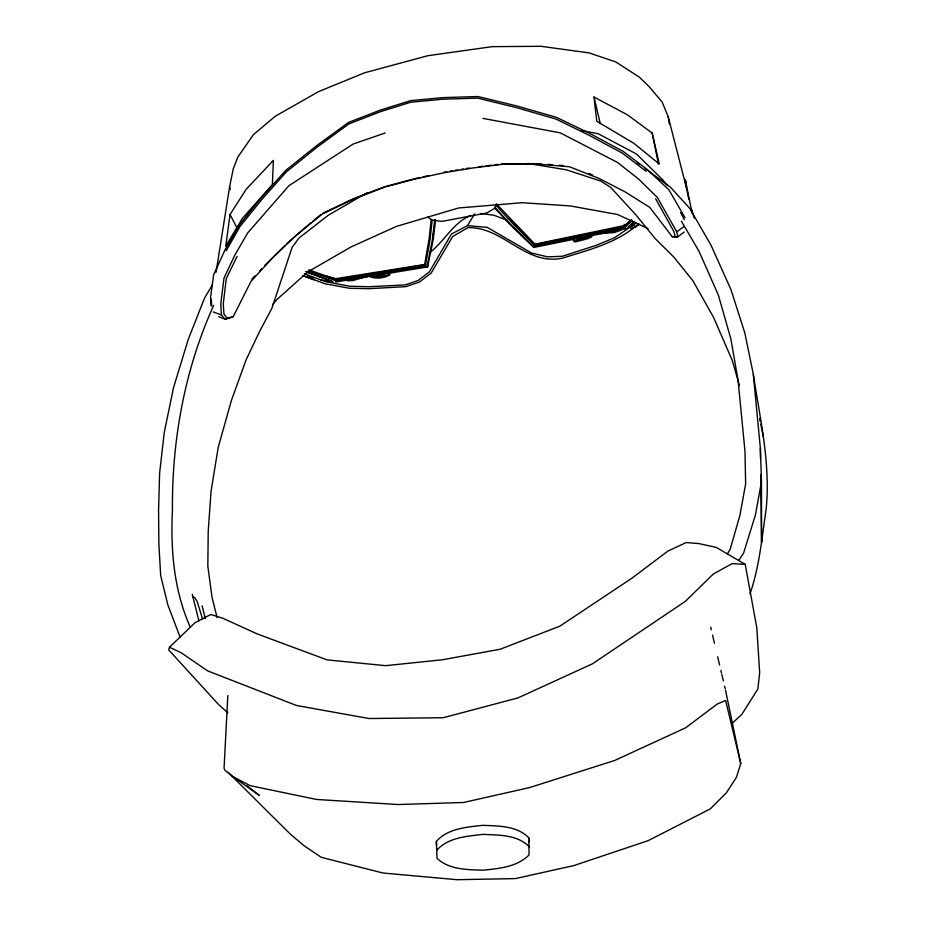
<?xml version="1.0" encoding="UTF-8"?>
<svg xmlns="http://www.w3.org/2000/svg" width="926" height="926" viewBox="0 0 926 926"><rect width="100%" height="100%" fill="white"/><g stroke="black" fill="none" stroke-linecap="round" stroke-linejoin="round"><path stroke-width="1.39" d="M432.164 220.214L430.034 239.66L425.323 266.098L335.941 280.798L335.999 279.536L308.844 269.802M227.842 695.553L224.057 768.21L225.087 770.42L233.202 776.81L259.268 795.341L246.779 785.711M528.734 842.07L528.977 838.042C517.159 825.587 498.616 826.038 482.724 825.321C466.507 827.149 447.906 828.365 436.354 841.445L437.037 858.356C449.353 869.792 467.213 869.664 482.99 870.197C499.068 868.542 516.986 867.072 529.024 854.964L528.977 838.042M431.227 219.416L429.097 238.873L424.583 264.952L425.323 266.098M434.688 220.492L432.361 239.892L426.932 267.174L427.627 266.954L433.252 239.313L435.59 219.902M433.148 236.118L433.484 233.34M433.808 230.574L434.306 226.407M434.803 222.24L435.139 219.474M230.053 214.485L225.747 246.177L242.323 218.455L272.383 184.54L273.39 160.395L246.223 189.228L230.053 214.485L237.287 228.525M216.071 272.232L229.602 186.821L233.317 168.648L237.878 157.003L253.377 134.698L275.219 116.271L318.544 91.628L364.543 72.807L427.754 55.722L492.308 46.647L540.946 46.3L588.913 52.851L615.825 61.949L639.415 77.217L649.033 86.512L662.206 102.126L668.225 116.815L686.328 187.307M426.029 260.16L426.469 257.37M426.921 254.581L427.372 251.791M427.812 249.025L428.263 246.27M428.703 243.515L429.143 240.748M429.595 237.994L430.046 235.181M645.144 168.532L670.424 187.156L689.731 208.35L710.971 245.124L730.973 289.63L744.805 332.874L753.301 374.116L760.385 448.612L761.473 481.717L755.419 514.972L743.566 553.169L738.809 560.334M573.703 240.343L574.016 241.674L575.775 241.813L588.265 238.561L591.679 236.882L592.027 234.787M632.296 220.666L625.004 227.646L534.973 245.946L535.251 244.603L496.429 203.905M750.037 593.751C759.447 566.677 761.878 537.902 766.08 509.705C770.837 464.053 759.98 419.003 753.301 374.116M732.454 723.067L741.853 714.363L757.885 688.99L759.667 672.774L756.831 627.921L745.222 564.374L716.319 547.428L698.922 543.597L686.235 542.543L667.808 551.132L632.25 577.963L559.894 626.161L500.098 649.253L442.605 659.74L385.644 665.667L327.052 659.879L256.803 633.754L222.784 618.232L210.758 614.517L195.05 622.7L169.504 647.216L168.694 649.867L218.339 704.292L227.854 712.87M725.533 690.194L740.754 763.51L736.402 777.377L726.401 792.806L710.23 808.93L648.188 840.646L573.553 865.671L515.307 878.589L457.074 879.7L383.005 873.021L321.322 857.337L303.948 845.646L290.046 833.863L228.085 772.284M213.698 305.325C184.668 369.532 171.866 439.977 172.433 510.249C170.5 550.137 173.903 590.557 190.386 627.4M496.544 204.507L494.82 208.211L486.949 212.934L441.922 221.395L432.037 220.041L427.708 217.124M237.021 256.467L226.245 278.749L223.27 303.994L223.93 314.03L227.229 318.428L233.202 316.68L251.05 281.296L272.464 258.007L295.683 235.713L322.352 213.975L353.524 199.032L384.672 187.075L414.42 179.169L443.612 172.838L473.012 167.942L503.489 164.215L536.131 163.948L569.478 166.761L599.018 178.429L625.05 191.844L649.786 207.401L672.23 236.72L677.786 236.894L684.164 232.032M578.414 238.815L578.426 237.739M577.789 239.429L586.586 236.662C581.505 239.973 568.089 241.848 586.957 236.987M226.21 250.738L240.135 226.291L262.695 198.477L286.25 171.993L317.097 147.165L348.975 123.864L380.297 111.745L410.716 102.23L442.744 99.221L477.723 98.133L516.5 107.659L556.028 119.072L588.982 135.208L622.341 153.137L646.14 171.345M727.361 554.014L730.186 549.153L739.828 515.747L745.65 483.835L744.99 451.506L738.08 380.355L730.869 338.928L718.402 295.22L698.933 251.085L681.374 221.175M212.552 284.629L204.623 297.917L188.209 339.529L173.544 387.624L164.284 432.303L159.608 473.29L158.566 510.33L158.878 544.581L160.696 575.59L167.838 604.898L180.2 637.354M304.423 273.76L325.628 281.689L349.704 286.238L369.104 286.724L405.125 284.919L418.193 280.451L429.444 271.793L451.402 234.058L467.526 225.62L474.587 213.918M375.215 275.879L384.302 274.513C378.827 276.943 365.18 276.781 384.66 274.883M375.887 275.381L376.083 274.339M272.939 304.307L276.55 299.874L307.756 271.943L351.035 246.953L396.386 226.419L458.59 207.98L522.206 202.713L570.3 205.931L617.584 214.519L648.084 228.595M592.05 235.123L589.399 237.091L575.463 240.829L573.206 240.274L574.074 238.584M251.907 279.05L254.881 275.902M259.847 270.647L261.838 268.552M264.813 265.403L285 245.413M627.434 228.34L633.534 222.263M628.789 227.217L634.53 221.546M631.59 219.566L624.46 226.453L535.251 244.603M287.037 243.469L310.823 222.842M635.942 223.131L614.482 237.762L596.738 245.147L562.406 256.259L547.59 256.861L531.674 253.076L487.226 227.379L467.526 225.62M638.269 224.011C617.26 243.006 589.133 249.696 562.846 258.065C525.655 266.329 503.478 226.685 467.966 227.634L452.664 236.535L431.192 273.043L419.455 282.036L405.657 286.678L369.208 288.669L349.484 288.275L325.084 283.784L303.496 275.751M628.823 221.835L624.541 225.527L534.58 244.256L509.3 218.536M436.597 850.404C448.253 837.382 466.878 836.224 483.129 834.384C499.045 835.113 517.611 834.592 529.522 846.989M313.057 221.001L320.882 214.577M639.415 224.185L636.139 226.708L630.71 228.49M672.23 236.72L677.786 236.894L676.779 231.836L683.457 226.928M430.15 252.3C444.468 241.316 453.045 222.749 470.605 215.469M233.202 316.68L225.18 319.262L218.698 316.68M367.043 192.77L328.336 215.214L298.913 238.086L292.084 247.439L271.862 308.381L259.5 331.67L246.073 359.901L231.245 400.946L218.177 447.547L211.059 491.289L208.223 531.177L207.829 566.075L212.008 597.212L217.112 617.654M323.255 213.061L353.431 198.72M227.229 318.428L225.18 319.262L221.395 314.956L213.281 311.923M354.739 198.21L384.822 186.705M621.207 230.053L614.563 232.519L600.442 233.526M629.194 227.101L634.507 225.134M385.17 132.985L353.176 144.028L288.935 185.675L247.682 232.947L234.741 255.275L223.976 278.17L220.77 303.855L221.395 314.956M367.935 276.226L352.725 280.59L347.134 280.775M386.188 186.346L413.332 179.077M578.183 238.225L584.676 236.5M414.686 178.718L420.265 177.468M423.055 176.854L428.622 175.604M626.022 228.629L533.839 247.462L510.504 224.925L494.808 208.026M335.999 279.536L424.583 264.952M443.959 172.19L446.772 171.738M449.573 171.275L452.386 170.824M455.198 170.361L458.011 169.898M460.824 169.446L463.625 168.983M466.438 168.52L469.25 168.069M335.768 281.979L427.627 266.954L427.523 263.783M425.347 264.338L335.906 278.668L326.797 276.133M479.031 166.715L483.198 166.217M485.976 165.881L491.544 165.222M494.322 164.886L498.489 164.388M501.279 164.064L541.12 163.798M375.806 274.779L378.479 274.49M381.153 274.212L383.839 273.934L383.92 274.536M745.222 564.374L732.165 563.621L713.263 574.062L685.344 601.368L592.397 663.849L517.9 697.949L443.16 717.731L368.965 718.518L296.366 705.462L207.621 670.875L181.102 652.714L169.504 647.216M548.111 164.365L552.301 164.701M559.304 165.268L563.494 165.604M480.629 213.466L493.975 215.272L507.298 220.261M527.542 163.381L566.318 169.794L600.708 181.033L610.743 187.469L635.572 214.485L655.11 238.526L673.815 257.069L692.856 280.659L713.552 317.329L732.408 360.793L739.457 385.679M482.932 118.378L560.242 132.846L617.48 162.444L638.674 179.1L657.321 197.423L676.779 231.836M320.489 279.768L328.962 281.354M581.47 130.497L598.208 133.761L636.475 153.994L662.923 180.049L667.426 185.605M335.941 280.798L308.381 270.982M331.624 281.226L305.626 271.549M333.047 281.77L306.83 272.059M307.606 276.006L313.625 278.251M302.721 275.624L313.787 279.791M588.635 173.382L592.524 174.933M233.202 776.81L250.17 785.665L316.391 799.439L398.041 804.532L463.613 802.483L529.649 787.563L614.528 760.524L685.668 727.801L717.175 704.073L725.625 700.461L740.754 763.51M593.994 97.033L627.423 114.824L652.193 133.066L659.254 163.971L633.731 143.229L596.772 121.237L593.994 97.033L600.303 123.69M192.839 596.564L194.83 597.779L197.284 601.761L202.447 618.649M637.25 162.675L639.507 164.342M389.001 272.591L389.684 273.969C384.313 277.001 376.025 278.194 370.296 275.867M389.186 273.587L389.869 274.953C384.51 277.997 376.222 279.177 370.493 276.862L370.458 275.994M534.973 245.946L513.224 224.161L495.723 205.016M494.623 207.239L511.291 225.192L534.221 247.474L533.677 245.332M655.654 198.812L674.047 231.847L675.089 236.894M680.552 212.54L684.302 219.705M684.985 217.703L668.861 189.737L647.471 169.701L623.129 151.355L589.793 133.437L556.514 117.359L516.858 105.992L477.955 96.524L442.802 97.624L410.612 100.633L380.03 110.217L348.558 122.406L316.542 145.718L285.578 170.546L261.769 197.088L239.406 224.856L225.18 249.545L213.617 274.814L210.549 297.535L211.024 305.638M625.004 227.646L624.182 224.312M691.259 208.616L694.257 218.142M691.143 209.716L692.417 213.813M202.099 605.87L205.283 618.371M192.261 594.353L198.916 620.895M229.602 186.821L230.238 189.448M717.65 656.812L719.583 664.961M720.879 670.401L721.516 673.121M721.829 674.429L723.38 680.946M724.618 686.178L725.243 688.782M710.682 627.087L711.307 629.773M712.569 635.132L714.478 643.257M686.259 184.482L685.321 179.702L691.745 211.348M759.667 418.587L760.234 421.365M760.802 424.143L763.36 436.655M688.736 199.078L684.742 179.297L685.008 181.033M652.193 133.066L658.479 164.018M668.225 116.815L669.371 123.922M436.354 841.445L436.574 845.45M211.336 299.063L211.66 305.927M760.385 448.612L760.512 458.717M760.709 474.598L761.566 542.428L761.473 481.717"/></g></svg>
